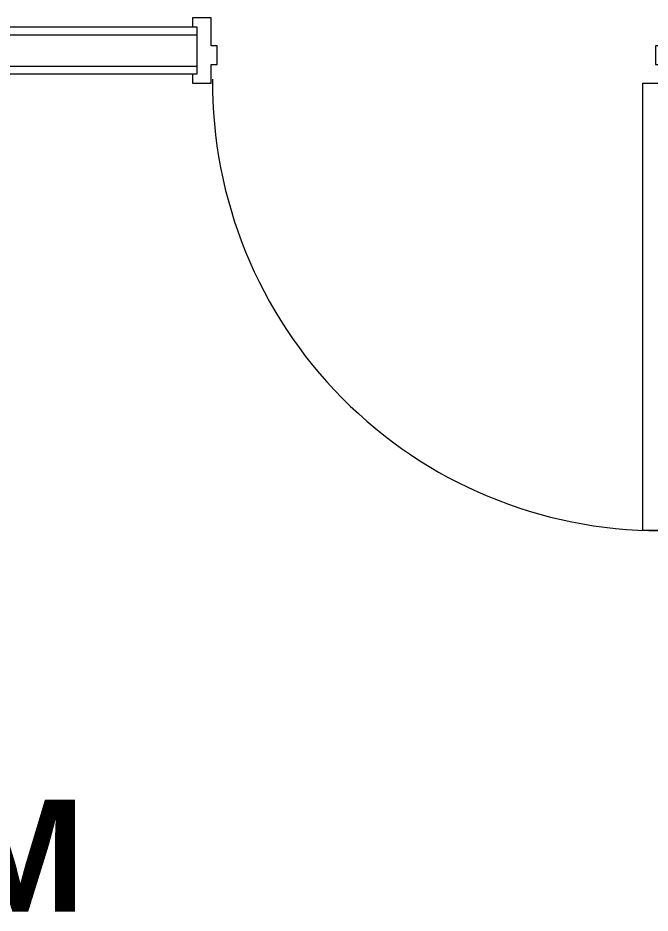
# Model space of a CAD drawing. Header units: inches. Extents: x 1076 to 2563, y 349 to 2134.
# Drawn here: x 2328.8 to 2379.7, y 814.3 to 886.3 of the extents above; entities that cross this region are included whole.
import ezdxf

# ---------------------------------------------------------------- set-up
doc = ezdxf.new("R2010")
doc.units = ezdxf.units.IN
doc.header["$MEASUREMENT"] = 0
for name, color, linetype, lineweight in [('A-AREA-IDEN', 2, 'Continuous', 9), ('A-DOOR', 31, 'Continuous', 13), ('A-WALL', 113, 'Continuous', 13), ('A-WALL-PATT', 111, 'Continuous', 13), ('I-WALL', 2, 'Continuous', 13)]:
    doc.layers.add(name, color=color, linetype=linetype, lineweight=lineweight)
doc.styles.add('Swis721 Lt BT_B', font='', dxfattribs={"height": 9})
doc.styles.get('Swis721 Lt BT_B').set_extended_font_data('Swis721 Lt BT', bold=True)
pattern_1 = [(0, (0, 0), (30.72, 7.68), [1.267, -21.773, 1.267, -21.773, -122.88]), (0, (0, 0), (30.72, 7.68), [-46.08, 1.267, -44.813, 1.267, -21.773, -53.76]), (0, (0, 0), (30.72, 7.68), [-115.2, 1.267, -14.093, 1.267, -37.133]), (120, (11.52, 3.84), (-22.011075, 22.7643), [1.267, -21.773, 1.267, -21.773, -122.88]), (120, (11.52, 3.84), (-22.011075, 22.7643), [-46.08, 1.267, -44.813, 1.267, -21.773, -53.76]), (120, (11.52, 3.84), (-22.011075, 22.7643), [-115.2, 1.267, -14.093, 1.267, -37.133]), (240, (15.36, 19.2), (-8.708925, -30.4443), [1.267, -21.773, 1.267, -21.773, -122.88]), (240, (15.36, 19.2), (-8.708925, -30.4443), [-46.08, 1.267, -44.813, 1.267, -21.773, -53.76]), (240, (15.36, 19.2), (-8.708925, -30.4443), [-115.2, 1.267, -14.093, 1.267, -37.133])]

# ---------------------------------------------------------------- blocks, each defined once
blk = doc.blocks.new('Door - Single - Solid Door-7355446-Level XX  POWER _ SIGNAL')
at = {"layer": 'A-DOOR'}
for p, q in [((-14.006, 38.714), (-12.631, 38.714)), ((-14.006, 2.714), (-14.006, 38.714)), ((-12.631, 38.714), (-12.631, 2.714)), ((-12.631, 2.714), (-14.006, 2.714))]:
    blk.add_line(p, q, dxfattribs=at)
at = {"layer": 'A-DOOR', "lineweight": 9}
for p, q in [((-15.631, 2.714), (-15.631, 1.964)), ((-14.131, 2.714), (-15.631, 2.714)), ((-14.131, 1.214), (-14.131, 2.714)), ((23.619, 2.714), (22.119, 2.714)), ((22.119, 2.714), (22.119, 1.214)), ((23.619, 1.964), (23.619, 2.714)), ((-13.631, 1.214), (-14.131, 1.214)), ((-13.631, -0.286), (-13.631, 1.214)), ((22.119, 1.214), (21.619, 1.214)), ((21.619, 1.214), (21.619, -0.286)), ((-14.131, -2.536), (-14.131, -0.286)), ((-14.131, -0.286), (-13.631, -0.286)), ((21.619, -0.286), (22.119, -0.286)), ((22.119, -0.286), (22.119, -2.536)), ((-15.631, -1.786), (-15.631, -2.536)), ((23.619, -2.536), (23.619, -1.786)), ((-15.631, -2.536), (-14.131, -2.536)), ((22.119, -2.536), (23.619, -2.536))]:
    blk.add_line(p, q, dxfattribs=at)
blk.add_arc((-14.006, 2.714), 36, 359.5, 90, dxfattribs=at)

msp = doc.modelspace()

# ---------------------------------------------------------------- hatches: boundary and pattern name
at = {"layer": 'A-WALL-PATT', "lineweight": 9}
h = msp.add_hatch(dxfattribs=at)
h.set_pattern_fill('FP_1', color=256, style=0, pattern_type=2)
h.set_pattern_definition(pattern_1)
h.paths.add_polyline_path([(2537.657, 884.95), (2537.657, 885.575), (2427.884, 885.575), (2427.884, 884.95), (2537.424, 884.95)], flags=0)
h.paths.add_polyline_path([(2381.754, 884.95), (2389.384, 884.95), (2389.384, 885.575), (2381.754, 885.575)], flags=0)
h.paths.add_polyline_path([(2276.946, 884.95), (2343.254, 884.95), (2343.254, 885.575), (2227.893, 885.575), (2227.914, 884.95), (2264.695, 884.95)], flags=0)
h = msp.add_hatch(dxfattribs=at)
h.set_pattern_fill('FP_1', color=256, style=0, pattern_type=2)
h.set_pattern_definition(pattern_1)
h.paths.add_polyline_path([(2485.206, 881.825), (2537.657, 881.825), (2537.657, 882.45), (2427.884, 882.45), (2427.884, 881.825), (2472.955, 881.825)], flags=0)
h.paths.add_polyline_path([(2387.879, 881.825), (2389.384, 881.825), (2389.384, 882.45), (2387.254, 882.45), (2387.254, 881.825)], flags=0)
h.paths.add_polyline_path([(2384.129, 881.825), (2384.754, 881.825), (2384.754, 882.45), (2381.754, 882.45), (2381.754, 881.825)], flags=0)
h.paths.add_polyline_path([(2313.698, 881.825), (2343.254, 881.825), (2343.254, 882.45), (2231.018, 882.45), (2231.018, 881.825), (2301.447, 881.825)], flags=0)

# ---------------------------------------------------------------- linework, layer by layer
at = {"layer": 'A-WALL'}
for p, q in [((2228.518, 884.95), (2343.254, 884.95)), ((2231.018, 882.45), (2343.254, 882.45))]:
    msp.add_line(p, q, dxfattribs=at)
at = {"layer": 'I-WALL'}
for p, q in [((2343.254, 885.575), (2227.893, 885.575)), ((2343.254, 881.825), (2343.254, 885.575)), ((2231.643, 881.825), (2343.254, 881.825))]:
    msp.add_line(p, q, dxfattribs=at)

# ---------------------------------------------------------------- block references
at = {"layer": 'A-DOOR', "rotation": 180}
msp.add_blockref('Door - Single - Solid Door-7355446-Level XX  POWER _ SIGNAL', (2366.498, 883.789), dxfattribs=at)

# ---------------------------------------------------------------- texts
at = {"layer": 'A-AREA-IDEN', "insert": (2276.996, 823.435), "char_height": 9, "width": 66.66, "attachment_point": 1, "style": 'Swis721 Lt BT_B'}
msp.add_mtext('LG EXAM', dxfattribs=at)

doc.saveas('drawing.dxf')
